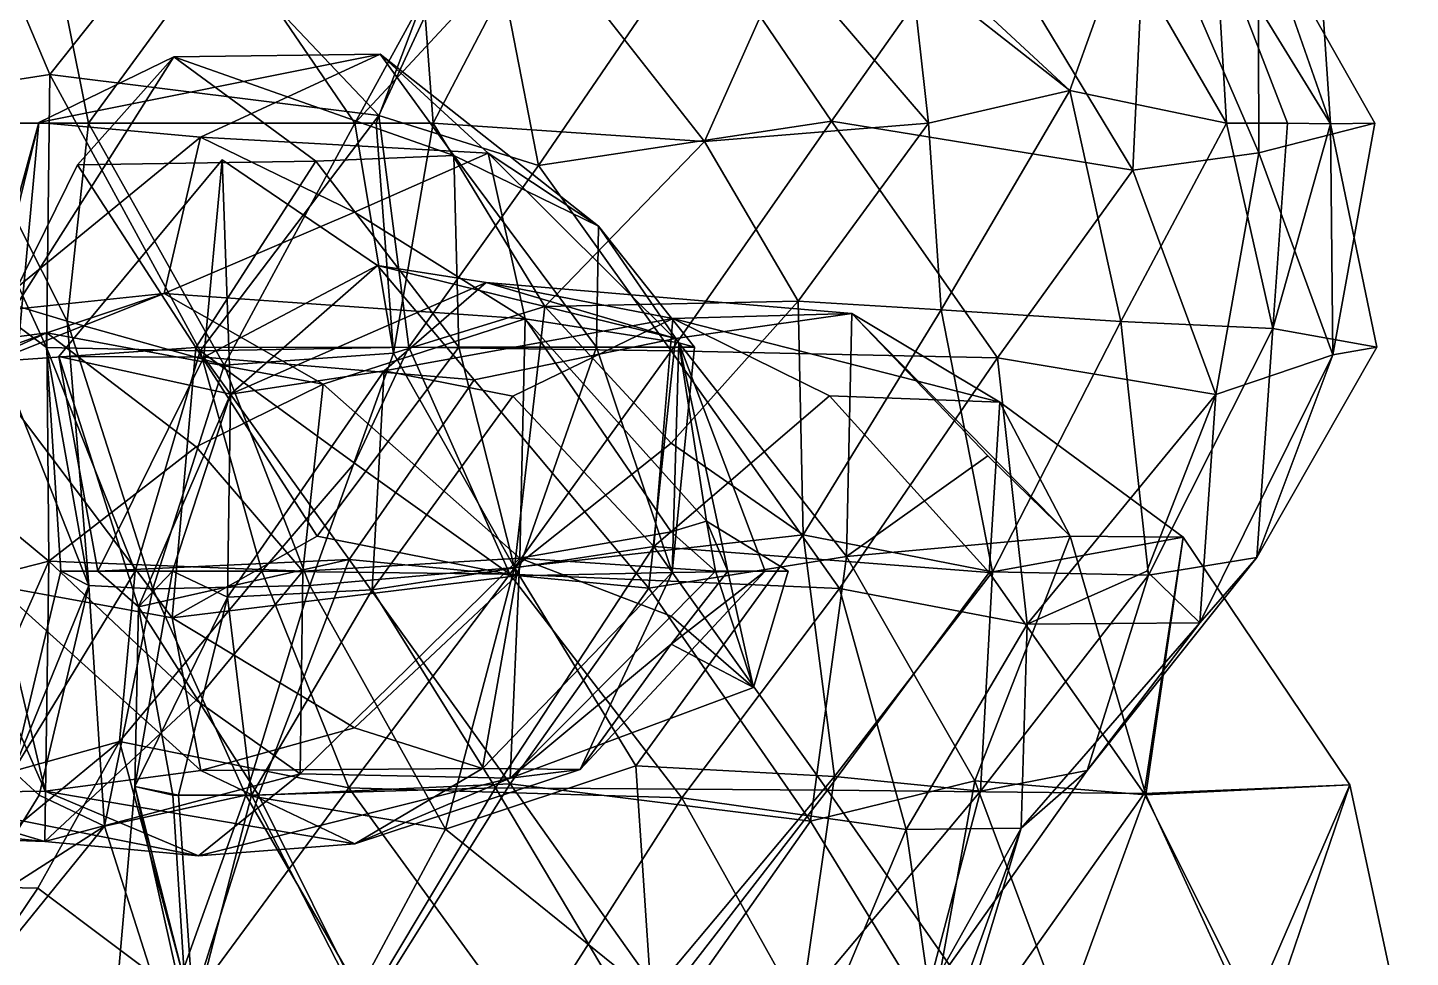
# Model space of a CAD drawing. Extents: x 290095 to 295679, y 4553756 to 4561441.
# Drawn here: x 293875.8 to 293985.8, y 4559036.5 to 4559110.5 of the extents above; entities that cross this region are included whole.
import ezdxf

# ---------------------------------------------------------------- set-up
doc = ezdxf.new("R2010")
doc.units = 0
doc.layers.add('Au_ppm_Pref_-_0_5', color=7, linetype='CONTINUOUS')

msp = doc.modelspace()

# ---------------------------------------------------------------- linework, layer by layer
at = {"layer": 'Au_ppm_Pref_-_0_5'}
for points in [[(293877.54, 4559106.79, 1780.06), (293867.96, 4559105.3, 1775.31), (293870.54, 4559123.31, 1777.65)], [(293877.54, 4559106.79, 1780.06), (293870.54, 4559123.31, 1777.65), (293888.06, 4559120.05, 1780.67)], [(293940.35, 4559122.54, 1757.48), (293958.72, 4559105.53, 1757.2), (293962.89, 4559117.21, 1760.1)], [(293958.72, 4559105.53, 1757.2), (293940.35, 4559122.54, 1757.48), (293946.05, 4559115.47, 1752.94)], [(293903.72, 4559103.53, 1781.53), (293888.06, 4559120.05, 1780.67), (293912.12, 4559121.65, 1783.18)], [(293903.72, 4559103.53, 1781.53), (293912.12, 4559121.65, 1783.18), (293916.41, 4559099.55, 1785.66)], [(293916.41, 4559099.55, 1785.66), (293912.12, 4559121.65, 1783.18), (293929.32, 4559118.45, 1785.87)], [(293963.72, 4559099.19, 1786), (293951.38, 4559119.59, 1786.98), (293964.77, 4559121.36, 1781.92)], [(293963.72, 4559099.19, 1786), (293964.77, 4559121.36, 1781.92), (293973.75, 4559100.56, 1781.49)], [(293973.69, 4559119.35, 1775.18), (293973.75, 4559100.56, 1781.49), (293964.77, 4559121.36, 1781.92)], [(293877.11, 4559120.39, 1764.06), (293865.57, 4559120.12, 1770.25), (293870.94, 4559102.92, 1765.01)], [(293877.11, 4559120.39, 1764.06), (293870.94, 4559102.92, 1765.01), (293880.62, 4559102.92, 1759.94)], [(293877.11, 4559120.39, 1764.06), (293880.62, 4559102.92, 1759.94), (293891.57, 4559117.93, 1760.1)], [(293877.54, 4559106.79, 1780.06), (293888.06, 4559120.05, 1780.67), (293903.72, 4559103.53, 1781.53)], [(293978.25, 4559120.74, 1769.92), (293970.29, 4559117.78, 1764.78), (293979.45, 4559102.88, 1769.62)], [(293978.25, 4559120.74, 1769.92), (293979.45, 4559102.88, 1769.62), (293973.69, 4559119.35, 1775.18)], [(293939.75, 4559103.07, 1787.04), (293929.32, 4559118.45, 1785.87), (293951.38, 4559119.59, 1786.98)], [(293963.72, 4559099.19, 1786), (293939.75, 4559103.07, 1787.04), (293951.38, 4559119.59, 1786.98)], [(293973.69, 4559119.35, 1775.18), (293979.45, 4559102.88, 1769.62), (293982.97, 4559102.92, 1775.86)], [(293982.97, 4559102.92, 1775.86), (293973.75, 4559100.56, 1781.49), (293973.69, 4559119.35, 1775.18)], [(293901.81, 4559102.91, 1758.04), (293891.57, 4559117.93, 1760.1), (293880.62, 4559102.92, 1759.94)], [(293901.81, 4559102.91, 1758.04), (293915.24, 4559117.38, 1758), (293891.57, 4559117.93, 1760.1)], [(293908.05, 4559102.92, 1746.81), (293916.22, 4559118.58, 1746.8), (293907.3, 4559112.94, 1752.1)], [(293908.05, 4559102.92, 1746.81), (293929.62, 4559101.46, 1745.01), (293916.22, 4559118.58, 1746.8)], [(293916.22, 4559118.58, 1746.8), (293929.62, 4559101.46, 1745.01), (293936.16, 4559116.1, 1747.59)], [(293939.75, 4559103.07, 1787.04), (293916.41, 4559099.55, 1785.66), (293929.32, 4559118.45, 1785.87)], [(293970.29, 4559117.78, 1764.78), (293962.89, 4559117.21, 1760.1), (293971.19, 4559102.92, 1760.96)], [(293976.04, 4559102.92, 1763.98), (293979.45, 4559102.88, 1769.62), (293970.29, 4559117.78, 1764.78)], [(293970.29, 4559117.78, 1764.78), (293971.19, 4559102.92, 1760.96), (293976.04, 4559102.92, 1763.98)], [(293901.81, 4559102.91, 1758.04), (293907.3, 4559112.94, 1752.1), (293915.24, 4559117.38, 1758)], [(293971.19, 4559102.92, 1760.96), (293962.89, 4559117.21, 1760.1), (293958.72, 4559105.53, 1757.2)], [(293936.16, 4559116.1, 1747.59), (293929.62, 4559101.46, 1745.01), (293947.47, 4559102.92, 1750.69)], [(293947.47, 4559102.92, 1750.69), (293946.05, 4559115.47, 1752.94), (293936.16, 4559116.1, 1747.59)], [(293946.05, 4559115.47, 1752.94), (293947.47, 4559102.92, 1750.69), (293958.72, 4559105.53, 1757.2)], [(293901.81, 4559102.91, 1758.04), (293903.5, 4559102.92, 1752.1), (293907.3, 4559112.94, 1752.1)], [(293908.05, 4559102.92, 1746.81), (293907.3, 4559112.94, 1752.1), (293903.5, 4559102.92, 1752.1)], [(293871.97, 4559083.89, 1883.34), (293887.41, 4559108.19, 1882.71), (293879.72, 4559099.6, 1886.12)], [(293887.41, 4559108.19, 1882.71), (293871.97, 4559083.89, 1883.34), (293876.66, 4559102.97, 1876.79)], [(293887.41, 4559108.19, 1882.71), (293876.66, 4559102.97, 1876.79), (293903.82, 4559108.41, 1876.94)], [(293903.82, 4559108.41, 1876.94), (293876.66, 4559102.97, 1876.79), (293889.51, 4559101.8, 1870.99)], [(293898.7, 4559099.9, 1886.25), (293879.72, 4559099.6, 1886.12), (293887.41, 4559108.19, 1882.71)], [(293909.69, 4559100.36, 1881.78), (293887.41, 4559108.19, 1882.71), (293903.82, 4559108.41, 1876.94)], [(293887.41, 4559108.19, 1882.71), (293909.69, 4559100.36, 1881.78), (293898.7, 4559099.9, 1886.25)], [(293903.82, 4559108.41, 1876.94), (293889.51, 4559101.8, 1870.99), (293912.41, 4559100.53, 1872.02)], [(293909.69, 4559100.36, 1881.78), (293903.82, 4559108.41, 1876.94), (293921.19, 4559094.73, 1876.83)], [(293921.19, 4559094.73, 1876.83), (293903.82, 4559108.41, 1876.94), (293912.41, 4559100.53, 1872.02)], [(293877.54, 4559106.79, 1780.06), (293877.26, 4559085.06, 1775.71), (293867.96, 4559105.3, 1775.31)], [(293877.54, 4559106.79, 1780.06), (293889.49, 4559084.8, 1781.73), (293877.26, 4559085.06, 1775.71)], [(293877.54, 4559106.79, 1780.06), (293903.72, 4559103.53, 1781.53), (293889.49, 4559084.8, 1781.73)], [(293871.41, 4559089.43, 1769.92), (293867.96, 4559105.3, 1775.31), (293877.26, 4559085.06, 1775.71)], [(293958.72, 4559105.53, 1757.2), (293947.47, 4559102.92, 1750.69), (293948.46, 4559088.06, 1752.81)], [(293948.46, 4559088.06, 1752.81), (293962.76, 4559087.14, 1758.4), (293958.72, 4559105.53, 1757.2)], [(293962.76, 4559087.14, 1758.4), (293971.19, 4559102.92, 1760.96), (293958.72, 4559105.53, 1757.2)], [(293903.72, 4559103.53, 1781.53), (293906.11, 4559085.1, 1785.7), (293889.49, 4559084.8, 1781.73)], [(293903.72, 4559103.53, 1781.53), (293916.41, 4559099.55, 1785.66), (293906.11, 4559085.1, 1785.7)], [(293871.41, 4559089.43, 1769.92), (293878.9, 4559087.17, 1764.51), (293870.94, 4559102.92, 1765.01)], [(293870.94, 4559102.92, 1765.01), (293878.9, 4559087.17, 1764.51), (293880.62, 4559102.92, 1759.94)], [(293876.66, 4559102.97, 1876.79), (293871.97, 4559083.89, 1883.34), (293875.01, 4559085.1, 1876.83)], [(293875.01, 4559085.1, 1876.83), (293872.5, 4559087.89, 1871.04), (293876.66, 4559102.97, 1876.79)], [(293889.51, 4559101.8, 1870.99), (293876.66, 4559102.97, 1876.79), (293872.5, 4559087.89, 1871.04)], [(293878.9, 4559087.17, 1764.51), (293891.41, 4559083.66, 1759.07), (293880.62, 4559102.92, 1759.94)], [(293901.81, 4559102.91, 1758.04), (293880.62, 4559102.92, 1759.94), (293891.41, 4559083.66, 1759.07)], [(293901.81, 4559102.91, 1758.04), (293891.41, 4559083.66, 1759.07), (293904.88, 4559084.61, 1752.82)], [(293901.81, 4559102.91, 1758.04), (293904.88, 4559084.61, 1752.82), (293903.5, 4559102.92, 1752.1)], [(293908.05, 4559102.92, 1746.81), (293903.5, 4559102.92, 1752.1), (293904.88, 4559084.61, 1752.82)], [(293908.05, 4559102.92, 1746.81), (293904.88, 4559084.61, 1752.82), (293916.92, 4559088.33, 1747.05)], [(293908.05, 4559102.92, 1746.81), (293916.92, 4559088.33, 1747.05), (293929.62, 4559101.46, 1745.01)], [(293926.97, 4559084.81, 1786.79), (293916.41, 4559099.55, 1785.66), (293939.75, 4559103.07, 1787.04)], [(293939.75, 4559103.07, 1787.04), (293952.95, 4559084.24, 1786.45), (293926.97, 4559084.81, 1786.79)], [(293947.47, 4559102.92, 1750.69), (293929.62, 4559101.46, 1745.01), (293937.09, 4559088.75, 1748.56)], [(293937.09, 4559088.75, 1748.56), (293948.46, 4559088.06, 1752.81), (293947.47, 4559102.92, 1750.69)], [(293963.72, 4559099.19, 1786), (293952.95, 4559084.24, 1786.45), (293939.75, 4559103.07, 1787.04)], [(293974.86, 4559086.59, 1764.23), (293971.19, 4559102.92, 1760.96), (293962.76, 4559087.14, 1758.4)], [(293976.04, 4559102.92, 1763.98), (293971.19, 4559102.92, 1760.96), (293974.86, 4559086.59, 1764.23)], [(293982.97, 4559102.92, 1775.86), (293979.64, 4559084.49, 1776.09), (293973.75, 4559100.56, 1781.49)], [(293974.86, 4559086.59, 1764.23), (293979.45, 4559102.88, 1769.62), (293976.04, 4559102.92, 1763.98)], [(293983.15, 4559085.1, 1769.92), (293979.45, 4559102.88, 1769.62), (293974.86, 4559086.59, 1764.23)], [(293979.45, 4559102.88, 1769.62), (293979.64, 4559084.49, 1776.09), (293982.97, 4559102.92, 1775.86)], [(293979.45, 4559102.88, 1769.62), (293983.15, 4559085.1, 1769.92), (293979.64, 4559084.49, 1776.09)], [(293889.51, 4559101.8, 1870.99), (293872.5, 4559087.89, 1871.04), (293886.64, 4559089.38, 1864.56)], [(293889.51, 4559101.8, 1870.99), (293886.64, 4559089.38, 1864.56), (293901.78, 4559095.84, 1867.31)], [(293889.51, 4559101.8, 1870.99), (293901.78, 4559095.84, 1867.31), (293912.41, 4559100.53, 1872.02)], [(293916.92, 4559088.33, 1747.05), (293937.09, 4559088.75, 1748.56), (293929.62, 4559101.46, 1745.01)], [(293909.69, 4559100.36, 1881.78), (293910.09, 4559085.1, 1886.68), (293898.7, 4559099.9, 1886.25)], [(293912.41, 4559100.53, 1872.02), (293901.78, 4559095.84, 1867.31), (293915.36, 4559087.34, 1864.72)], [(293909.69, 4559100.36, 1881.78), (293921.05, 4559085.1, 1881.8), (293910.09, 4559085.1, 1886.68)], [(293909.69, 4559100.36, 1881.78), (293921.19, 4559094.73, 1876.83), (293921.05, 4559085.1, 1881.8)], [(293921.19, 4559094.73, 1876.83), (293912.41, 4559100.53, 1872.02), (293927.59, 4559085.44, 1870.88)], [(293912.41, 4559100.53, 1872.02), (293915.36, 4559087.34, 1864.72), (293927.59, 4559085.44, 1870.88)], [(293963.72, 4559099.19, 1786), (293973.75, 4559100.56, 1781.49), (293970.33, 4559081.34, 1782.92)], [(293973.75, 4559100.56, 1781.49), (293979.64, 4559084.49, 1776.09), (293970.33, 4559081.34, 1782.92)], [(293889.16, 4559085.08, 1888.22), (293871.97, 4559083.89, 1883.34), (293879.72, 4559099.6, 1886.12)], [(293878.26, 4559084.36, 1823.37), (293891.25, 4559100, 1823.37), (293889.8, 4559084.3, 1828.75)], [(293878.26, 4559084.36, 1823.37), (293891.91, 4559081.37, 1819.08), (293891.25, 4559100, 1823.37)], [(293889.16, 4559085.08, 1888.22), (293879.72, 4559099.6, 1886.12), (293898.7, 4559099.9, 1886.25)], [(293889.16, 4559085.08, 1888.22), (293898.7, 4559099.9, 1886.25), (293910.09, 4559085.1, 1886.68)], [(293891.25, 4559100, 1823.37), (293903.62, 4559091.59, 1823.26), (293889.8, 4559084.3, 1828.75)], [(293891.91, 4559081.37, 1819.08), (293903.62, 4559091.59, 1823.26), (293891.25, 4559100, 1823.37)], [(293916.41, 4559099.55, 1785.66), (293926.97, 4559084.81, 1786.79), (293906.11, 4559085.1, 1785.7)], [(293963.72, 4559099.19, 1786), (293970.33, 4559081.34, 1782.92), (293952.95, 4559084.24, 1786.45)], [(293886.64, 4559089.38, 1864.56), (293915.36, 4559087.34, 1864.72), (293901.78, 4559095.84, 1867.31)], [(293921.19, 4559094.73, 1876.83), (293928.85, 4559085.1, 1876.83), (293921.05, 4559085.1, 1881.8)], [(293928.85, 4559085.1, 1876.83), (293921.19, 4559094.73, 1876.83), (293927.59, 4559085.44, 1870.88)], [(293911.29, 4559082.5, 1826.99), (293889.8, 4559084.3, 1828.75), (293903.62, 4559091.59, 1823.26)], [(293891.91, 4559081.37, 1819.08), (293912.27, 4559090.24, 1817.45), (293903.62, 4559091.59, 1823.26)], [(293911.29, 4559082.5, 1826.99), (293903.62, 4559091.59, 1823.26), (293927.32, 4559085.78, 1823.55)], [(293903.62, 4559091.59, 1823.26), (293912.27, 4559090.24, 1817.45), (293927.32, 4559085.78, 1823.55)], [(293912.27, 4559090.24, 1817.45), (293891.91, 4559081.37, 1819.08), (293904.14, 4559083.21, 1812.61)], [(293904.14, 4559083.21, 1812.61), (293927.11, 4559087.38, 1811.04), (293912.27, 4559090.24, 1817.45)], [(293927.32, 4559085.78, 1823.55), (293912.27, 4559090.24, 1817.45), (293941.35, 4559087.78, 1817.37)], [(293912.27, 4559090.24, 1817.45), (293927.11, 4559087.38, 1811.04), (293941.35, 4559087.78, 1817.37)], [(293872.5, 4559087.89, 1871.04), (293866.99, 4559081.54, 1865.18), (293886.64, 4559089.38, 1864.56)], [(293866.99, 4559081.54, 1865.18), (293877.29, 4559086.24, 1858.71), (293886.64, 4559089.38, 1864.56)], [(293871.41, 4559089.43, 1769.92), (293877.26, 4559085.06, 1775.71), (293880.63, 4559066.13, 1770.45)], [(293871.41, 4559089.43, 1769.92), (293880.63, 4559066.13, 1770.45), (293878.9, 4559087.17, 1764.51)], [(293899.29, 4559082.16, 1860.14), (293886.64, 4559089.38, 1864.56), (293877.29, 4559086.24, 1858.71)], [(293886.64, 4559089.38, 1864.56), (293899.29, 4559082.16, 1860.14), (293915.36, 4559087.34, 1864.72)], [(293904.88, 4559084.61, 1752.82), (293914.51, 4559067.56, 1752.7), (293916.92, 4559088.33, 1747.05)], [(293916.92, 4559088.33, 1747.05), (293914.51, 4559067.56, 1752.7), (293926.98, 4559077.47, 1749.56)], [(293916.92, 4559088.33, 1747.05), (293926.98, 4559077.47, 1749.56), (293937.09, 4559088.75, 1748.56)], [(293937.49, 4559070.17, 1752.74), (293937.09, 4559088.75, 1748.56), (293926.98, 4559077.47, 1749.56)], [(293937.49, 4559070.17, 1752.74), (293948.46, 4559088.06, 1752.81), (293937.09, 4559088.75, 1748.56)], [(293937.49, 4559070.17, 1752.74), (293952.55, 4559067.21, 1757.91), (293948.46, 4559088.06, 1752.81)], [(293948.46, 4559088.06, 1752.81), (293952.55, 4559067.21, 1757.91), (293962.76, 4559087.14, 1758.4)], [(293891.41, 4559083.66, 1759.07), (293878.9, 4559087.17, 1764.51), (293885.74, 4559065.87, 1763.55)], [(293878.9, 4559087.17, 1764.51), (293880.63, 4559066.13, 1770.45), (293885.74, 4559065.87, 1763.55)], [(293915.36, 4559087.34, 1864.72), (293899.29, 4559082.16, 1860.14), (293914.93, 4559068.31, 1859.87)], [(293904.14, 4559083.21, 1812.61), (293914.38, 4559081.19, 1806.86), (293927.11, 4559087.38, 1811.04)], [(293914.38, 4559081.19, 1806.86), (293925.6, 4559069.23, 1804.86), (293927.11, 4559087.38, 1811.04)], [(293914.93, 4559068.31, 1859.87), (293926.98, 4559070.41, 1863.9), (293915.36, 4559087.34, 1864.72)], [(293915.36, 4559087.34, 1864.72), (293929.78, 4559071.24, 1864.95), (293927.59, 4559085.44, 1870.88)], [(293929.78, 4559071.24, 1864.95), (293915.36, 4559087.34, 1864.72), (293926.98, 4559070.41, 1863.9)], [(293925.6, 4559069.23, 1804.86), (293939.58, 4559081.22, 1806.85), (293927.11, 4559087.38, 1811.04)], [(293941.35, 4559087.78, 1817.37), (293927.11, 4559087.38, 1811.04), (293953.14, 4559080.73, 1812)], [(293939.58, 4559081.22, 1806.85), (293953.14, 4559080.73, 1812), (293927.11, 4559087.38, 1811.04)], [(293940.93, 4559068.44, 1824.68), (293927.32, 4559085.78, 1823.55), (293941.35, 4559087.78, 1817.37)], [(293952.18, 4559076.45, 1820.49), (293940.93, 4559068.44, 1824.68), (293941.35, 4559087.78, 1817.37)], [(293958.74, 4559070.06, 1818.11), (293952.18, 4559076.45, 1820.49), (293941.35, 4559087.78, 1817.37)], [(293953.14, 4559080.73, 1812), (293958.74, 4559070.06, 1818.11), (293941.35, 4559087.78, 1817.37)], [(293952.55, 4559067.21, 1757.91), (293964.96, 4559066.96, 1763.86), (293962.76, 4559087.14, 1758.4)], [(293974.86, 4559086.59, 1764.23), (293962.76, 4559087.14, 1758.4), (293964.96, 4559066.96, 1763.86)], [(293877.29, 4559086.24, 1858.71), (293866.99, 4559081.54, 1865.18), (293855.41, 4559083.36, 1858.66)], [(293862.16, 4559080.71, 1853.67), (293877.29, 4559086.24, 1858.71), (293855.41, 4559083.36, 1858.66)], [(293877.46, 4559068.08, 1852.37), (293877.29, 4559086.24, 1858.71), (293862.16, 4559080.71, 1853.67)], [(293877.46, 4559068.08, 1852.37), (293889.18, 4559077.18, 1855.71), (293877.29, 4559086.24, 1858.71)], [(293889.18, 4559077.18, 1855.71), (293899.29, 4559082.16, 1860.14), (293877.29, 4559086.24, 1858.71)], [(293925.2, 4559065.92, 1828.02), (293911.29, 4559082.5, 1826.99), (293927.32, 4559085.78, 1823.55)], [(293925.2, 4559065.92, 1828.02), (293927.32, 4559085.78, 1823.55), (293940.93, 4559068.44, 1824.68)], [(293974.86, 4559086.59, 1764.23), (293964.96, 4559066.96, 1763.86), (293973.59, 4559068.37, 1770.74)], [(293974.86, 4559086.59, 1764.23), (293973.59, 4559068.37, 1770.74), (293983.15, 4559085.1, 1769.92)], [(293889.16, 4559085.08, 1888.22), (293887.27, 4559063.56, 1883.53), (293871.97, 4559083.89, 1883.34)], [(293880.63, 4559066.13, 1770.45), (293877.26, 4559085.06, 1775.71), (293878.42, 4559067.28, 1775.86)], [(293877.26, 4559085.06, 1775.71), (293884.32, 4559067.28, 1780.76), (293878.42, 4559067.28, 1775.86)], [(293877.26, 4559085.06, 1775.71), (293889.49, 4559084.8, 1781.73), (293884.32, 4559067.28, 1780.76)], [(293884.32, 4559067.28, 1780.76), (293889.49, 4559084.8, 1781.73), (293894.4, 4559067.28, 1785.28)], [(293889.16, 4559085.08, 1888.22), (293898.82, 4559070.07, 1886.38), (293887.27, 4559063.56, 1883.53)], [(293889.16, 4559085.08, 1888.22), (293910.09, 4559085.1, 1886.68), (293898.82, 4559070.07, 1886.38)], [(293889.49, 4559084.8, 1781.73), (293906.11, 4559085.1, 1785.7), (293901.78, 4559075.88, 1784.66)], [(293889.49, 4559084.8, 1781.73), (293901.78, 4559075.88, 1784.66), (293894.4, 4559067.28, 1785.28)], [(293898.82, 4559070.07, 1886.38), (293910.09, 4559085.1, 1886.68), (293914.66, 4559066.91, 1882.89)], [(293914.13, 4559067.03, 1786.58), (293901.78, 4559075.88, 1784.66), (293906.11, 4559085.1, 1785.7)], [(293926.97, 4559084.81, 1786.79), (293914.13, 4559067.03, 1786.58), (293906.11, 4559085.1, 1785.7)], [(293910.09, 4559085.1, 1886.68), (293921.05, 4559085.1, 1881.8), (293914.66, 4559066.91, 1882.89)], [(293926.97, 4559084.81, 1786.79), (293940.37, 4559065.89, 1786), (293914.13, 4559067.03, 1786.58)], [(293914.66, 4559066.91, 1882.89), (293921.05, 4559085.1, 1881.8), (293927.07, 4559067.17, 1876.81)], [(293921.05, 4559085.1, 1881.8), (293928.85, 4559085.1, 1876.83), (293927.07, 4559067.17, 1876.81)], [(293926.97, 4559084.81, 1786.79), (293952.95, 4559084.24, 1786.45), (293940.37, 4559065.89, 1786)], [(293928.85, 4559085.1, 1876.83), (293927.59, 4559085.44, 1870.88), (293927.07, 4559067.17, 1876.81)], [(293927.59, 4559085.44, 1870.88), (293934.46, 4559067.28, 1870.89), (293927.07, 4559067.17, 1876.81)], [(293927.59, 4559085.44, 1870.88), (293931.48, 4559067.28, 1867.07), (293934.46, 4559067.28, 1870.89)], [(293931.48, 4559067.28, 1867.07), (293927.59, 4559085.44, 1870.88), (293929.78, 4559071.24, 1864.95)], [(293983.15, 4559085.1, 1769.92), (293973.59, 4559068.37, 1770.74), (293979.64, 4559084.49, 1776.09)], [(293871.97, 4559083.89, 1883.34), (293887.27, 4559063.56, 1883.53), (293873.3, 4559066.12, 1876.99)], [(293878.26, 4559084.36, 1823.37), (293889.8, 4559084.3, 1828.75), (293881.34, 4559067.28, 1827.07)], [(293884.58, 4559064.44, 1823.33), (293878.26, 4559084.36, 1823.37), (293881.34, 4559067.28, 1827.07)], [(293878.26, 4559084.36, 1823.37), (293884.58, 4559064.44, 1823.33), (293891.91, 4559081.37, 1819.08)], [(293901.35, 4559068.19, 1827.9), (293881.34, 4559067.28, 1827.07), (293889.8, 4559084.3, 1828.75)], [(293891.41, 4559083.66, 1759.07), (293885.74, 4559065.87, 1763.55), (293898.22, 4559066.14, 1757.27)], [(293901.35, 4559068.19, 1827.9), (293889.8, 4559084.3, 1828.75), (293911.29, 4559082.5, 1826.99)], [(293904.88, 4559084.61, 1752.82), (293891.41, 4559083.66, 1759.07), (293898.22, 4559066.14, 1757.27)], [(293904.88, 4559084.61, 1752.82), (293898.22, 4559066.14, 1757.27), (293914.51, 4559067.56, 1752.7)], [(293952.95, 4559084.24, 1786.45), (293955.31, 4559063.06, 1783.24), (293940.37, 4559065.89, 1786)], [(293952.95, 4559084.24, 1786.45), (293970.33, 4559081.34, 1782.92), (293955.31, 4559063.06, 1783.24)], [(293979.64, 4559084.49, 1776.09), (293969.05, 4559063.16, 1776.3), (293970.33, 4559081.34, 1782.92)], [(293969.05, 4559063.16, 1776.3), (293979.64, 4559084.49, 1776.09), (293973.59, 4559068.37, 1770.74)], [(293891.91, 4559081.37, 1819.08), (293891.68, 4559065.21, 1812.27), (293904.14, 4559083.21, 1812.61)], [(293891.68, 4559065.21, 1812.27), (293903.18, 4559065.78, 1806.72), (293904.14, 4559083.21, 1812.61)], [(293925.2, 4559065.92, 1828.02), (293901.35, 4559068.19, 1827.9), (293911.29, 4559082.5, 1826.99)], [(293903.18, 4559065.78, 1806.72), (293914.38, 4559081.19, 1806.86), (293904.14, 4559083.21, 1812.61)], [(293891.91, 4559081.37, 1819.08), (293884.58, 4559064.44, 1823.33), (293887.29, 4559067.28, 1817.43)], [(293891.91, 4559081.37, 1819.08), (293887.29, 4559067.28, 1817.43), (293891.68, 4559065.21, 1812.27)], [(293889.18, 4559077.18, 1855.71), (293897.67, 4559067.28, 1855.01), (293899.29, 4559082.16, 1860.14)], [(293897.67, 4559067.28, 1855.01), (293914.93, 4559068.31, 1859.87), (293899.29, 4559082.16, 1860.14)], [(293860.21, 4559063.67, 1848.28), (293877.46, 4559068.08, 1852.37), (293862.16, 4559080.71, 1853.67)], [(293903.18, 4559065.78, 1806.72), (293925.6, 4559069.23, 1804.86), (293914.38, 4559081.19, 1806.86)], [(293952.29, 4559067.17, 1805.56), (293939.58, 4559081.22, 1806.85), (293925.6, 4559069.23, 1804.86)], [(293939.58, 4559081.22, 1806.85), (293952.29, 4559067.17, 1805.56), (293953.14, 4559080.73, 1812)], [(293953.14, 4559080.73, 1812), (293952.29, 4559067.17, 1805.56), (293967.72, 4559069.97, 1811.53)], [(293953.14, 4559080.73, 1812), (293967.72, 4559069.97, 1811.53), (293958.74, 4559070.06, 1818.11)], [(293955.31, 4559063.06, 1783.24), (293970.33, 4559081.34, 1782.92), (293964.84, 4559067.28, 1781.8)], [(293970.33, 4559081.34, 1782.92), (293969.05, 4559063.16, 1776.3), (293964.84, 4559067.28, 1781.8)], [(293889.18, 4559077.18, 1855.71), (293877.46, 4559068.08, 1852.37), (293897.67, 4559067.28, 1855.01)], [(293914.51, 4559067.56, 1752.7), (293937.49, 4559070.17, 1752.74), (293926.98, 4559077.47, 1749.56)], [(293914.13, 4559067.03, 1786.58), (293894.4, 4559067.28, 1785.28), (293901.78, 4559075.88, 1784.66)], [(293952.18, 4559076.45, 1820.49), (293958.74, 4559070.06, 1818.11), (293940.93, 4559068.44, 1824.68)], [(293914.93, 4559068.31, 1859.87), (293930.5, 4559067.28, 1863.29), (293926.98, 4559070.41, 1863.9)], [(293926.98, 4559070.41, 1863.9), (293930.5, 4559067.28, 1863.29), (293929.78, 4559071.24, 1864.95)], [(293929.78, 4559071.24, 1864.95), (293936.3, 4559067.28, 1864.95), (293931.48, 4559067.28, 1867.07)], [(293936.3, 4559067.28, 1864.95), (293929.78, 4559071.24, 1864.95), (293930.5, 4559067.28, 1863.29)], [(293868.5, 4559069.41, 1870.43), (293877.16, 4559049.77, 1870.88), (293864.33, 4559049.58, 1864.76)], [(293868.5, 4559069.41, 1870.43), (293873.3, 4559066.12, 1876.99), (293877.16, 4559049.77, 1870.88)], [(293887.27, 4559063.56, 1883.53), (293898.82, 4559070.07, 1886.38), (293914.66, 4559066.91, 1882.89)], [(293914.51, 4559067.56, 1752.7), (293924.17, 4559051.79, 1754.2), (293937.49, 4559070.17, 1752.74)], [(293939.99, 4559050.93, 1758.08), (293937.49, 4559070.17, 1752.74), (293924.17, 4559051.79, 1754.2)], [(293952.55, 4559067.21, 1757.91), (293937.49, 4559070.17, 1752.74), (293939.99, 4559050.93, 1758.08)], [(293940.93, 4559068.44, 1824.68), (293958.74, 4559070.06, 1818.11), (293951.15, 4559050.59, 1823.1)], [(293958.74, 4559070.06, 1818.11), (293964.75, 4559049.47, 1817.48), (293951.15, 4559050.59, 1823.1)], [(293964.62, 4559049.58, 1805.7), (293967.72, 4559069.97, 1811.53), (293952.29, 4559067.17, 1805.56)], [(293967.72, 4559069.97, 1811.53), (293964.75, 4559049.47, 1817.48), (293958.74, 4559070.06, 1818.11)], [(293964.62, 4559049.58, 1805.7), (293981, 4559050.26, 1811.69), (293967.72, 4559069.97, 1811.53)], [(293981, 4559050.26, 1811.69), (293964.75, 4559049.47, 1817.48), (293967.72, 4559069.97, 1811.53)], [(293901.35, 4559068.19, 1827.9), (293884.58, 4559064.44, 1823.33), (293881.34, 4559067.28, 1827.07)], [(293901.35, 4559068.19, 1827.9), (293894.13, 4559049.46, 1826.98), (293884.58, 4559064.44, 1823.33)], [(293914.16, 4559050.36, 1827.98), (293894.13, 4559049.46, 1826.98), (293901.35, 4559068.19, 1827.9)], [(293897.67, 4559067.28, 1855.01), (293897.45, 4559051.16, 1859.84), (293914.93, 4559068.31, 1859.87)], [(293897.45, 4559051.16, 1859.84), (293914.17, 4559050.8, 1865.18), (293914.93, 4559068.31, 1859.87)], [(293914.16, 4559050.36, 1827.98), (293901.35, 4559068.19, 1827.9), (293925.2, 4559065.92, 1828.02)], [(293913.01, 4559050.03, 1805.07), (293925.6, 4559069.23, 1804.86), (293903.18, 4559065.78, 1806.72)], [(293913.01, 4559050.03, 1805.07), (293939.41, 4559049.84, 1802.9), (293925.6, 4559069.23, 1804.86)], [(293914.93, 4559068.31, 1859.87), (293914.17, 4559050.8, 1865.18), (293926.98, 4559063.7, 1863.75)], [(293914.93, 4559068.31, 1859.87), (293926.98, 4559063.7, 1863.75), (293930.5, 4559067.28, 1863.29)], [(293938.08, 4559047.37, 1827.9), (293925.2, 4559065.92, 1828.02), (293940.93, 4559068.44, 1824.68)], [(293952.29, 4559067.17, 1805.56), (293925.6, 4559069.23, 1804.86), (293939.41, 4559049.84, 1802.9)], [(293951.15, 4559050.59, 1823.1), (293938.08, 4559047.37, 1827.9), (293940.93, 4559068.44, 1824.68)], [(293960.1, 4559051.42, 1769.92), (293969.05, 4559063.16, 1776.3), (293973.59, 4559068.37, 1770.74)], [(293960.1, 4559051.42, 1769.92), (293973.59, 4559068.37, 1770.74), (293964.96, 4559066.96, 1763.86)], [(293867.97, 4559046.69, 1853.19), (293877.46, 4559068.08, 1852.37), (293860.21, 4559063.67, 1848.28)], [(293877.14, 4559045.76, 1858.6), (293877.46, 4559068.08, 1852.37), (293867.97, 4559046.69, 1853.19)], [(293883.08, 4559053.71, 1783.25), (293874.61, 4559051.36, 1775.95), (293884.32, 4559067.28, 1780.76)], [(293880.63, 4559066.13, 1770.45), (293878.42, 4559067.28, 1775.86), (293874.61, 4559051.36, 1775.95)], [(293884.32, 4559067.28, 1780.76), (293874.61, 4559051.36, 1775.95), (293878.42, 4559067.28, 1775.86)], [(293877.14, 4559045.76, 1858.6), (293889.18, 4559057.02, 1855.59), (293877.46, 4559068.08, 1852.37)], [(293897.67, 4559067.28, 1855.01), (293877.46, 4559068.08, 1852.37), (293889.18, 4559057.02, 1855.59)], [(293901.33, 4559050.03, 1786.19), (293883.08, 4559053.71, 1783.25), (293894.4, 4559067.28, 1785.28)], [(293894.4, 4559067.28, 1785.28), (293883.08, 4559053.71, 1783.25), (293884.32, 4559067.28, 1780.76)], [(293884.3, 4559050.14, 1817.48), (293887.29, 4559067.28, 1817.43), (293884.58, 4559064.44, 1823.33)], [(293887.29, 4559067.28, 1817.43), (293884.3, 4559050.14, 1817.48), (293891.68, 4559065.21, 1812.27)], [(293889.18, 4559057.02, 1855.59), (293897.45, 4559051.16, 1859.84), (293897.67, 4559067.28, 1855.01)], [(293901.33, 4559050.03, 1786.19), (293894.4, 4559067.28, 1785.28), (293914.13, 4559067.03, 1786.58)], [(293914.51, 4559067.56, 1752.7), (293898.22, 4559066.14, 1757.27), (293909.03, 4559046.75, 1756.28)], [(293914.51, 4559067.56, 1752.7), (293909.03, 4559046.75, 1756.28), (293924.17, 4559051.79, 1754.2)], [(293911.96, 4559051.57, 1875.59), (293914.66, 4559066.91, 1882.89), (293927.07, 4559067.17, 1876.81)], [(293911.96, 4559051.57, 1875.59), (293927.07, 4559067.17, 1876.81), (293919.74, 4559051.48, 1870.89)], [(293934.46, 4559067.28, 1870.89), (293919.74, 4559051.48, 1870.89), (293927.07, 4559067.17, 1876.81)], [(293934.46, 4559067.28, 1870.89), (293926.98, 4559061.47, 1866.88), (293919.74, 4559051.48, 1870.89)], [(293934.46, 4559067.28, 1870.89), (293931.48, 4559067.28, 1867.07), (293926.98, 4559061.47, 1866.88)], [(293926.98, 4559061.47, 1866.88), (293931.48, 4559067.28, 1867.07), (293933.53, 4559058.02, 1864.95)], [(293933.53, 4559058.02, 1864.95), (293930.5, 4559067.28, 1863.29), (293926.98, 4559063.7, 1863.75)], [(293933.53, 4559058.02, 1864.95), (293936.3, 4559067.28, 1864.95), (293930.5, 4559067.28, 1863.29)], [(293936.3, 4559067.28, 1864.95), (293933.53, 4559058.02, 1864.95), (293931.48, 4559067.28, 1867.07)], [(293964.62, 4559049.58, 1805.7), (293952.29, 4559067.17, 1805.56), (293939.41, 4559049.84, 1802.9)], [(293939.99, 4559050.93, 1758.08), (293951.61, 4559049.77, 1764.1), (293952.55, 4559067.21, 1757.91)], [(293964.96, 4559066.96, 1763.86), (293952.55, 4559067.21, 1757.91), (293951.61, 4559049.77, 1764.1)], [(293955.31, 4559063.06, 1783.24), (293964.84, 4559067.28, 1781.8), (293969.05, 4559063.16, 1776.3)], [(293873.3, 4559066.12, 1876.99), (293887.27, 4559063.56, 1883.53), (293889.54, 4559051.42, 1876.69)], [(293873.3, 4559066.12, 1876.99), (293889.54, 4559051.42, 1876.69), (293877.16, 4559049.77, 1870.88)], [(293880.63, 4559066.13, 1770.45), (293874.61, 4559051.36, 1775.95), (293876.68, 4559049.46, 1769.92)], [(293880.63, 4559066.13, 1770.45), (293876.68, 4559049.46, 1769.92), (293881.89, 4559046.98, 1765.57)], [(293881.89, 4559046.98, 1765.57), (293885.74, 4559065.87, 1763.55), (293880.63, 4559066.13, 1770.45)], [(293898.22, 4559066.14, 1757.27), (293885.74, 4559065.87, 1763.55), (293893.14, 4559049.46, 1759.91)], [(293887.27, 4559063.56, 1883.53), (293914.66, 4559066.91, 1882.89), (293901.78, 4559054.81, 1880.98)], [(293898.22, 4559066.14, 1757.27), (293893.14, 4559049.46, 1759.91), (293909.03, 4559046.75, 1756.28)], [(293927.83, 4559049.25, 1786.03), (293901.33, 4559050.03, 1786.19), (293914.13, 4559067.03, 1786.58)], [(293911.96, 4559051.57, 1875.59), (293901.78, 4559054.81, 1880.98), (293914.66, 4559066.91, 1882.89)], [(293927.83, 4559049.25, 1786.03), (293914.13, 4559067.03, 1786.58), (293940.37, 4559065.89, 1786)], [(293951.61, 4559049.77, 1764.1), (293960.1, 4559051.42, 1769.92), (293964.96, 4559066.96, 1763.86)], [(293893.14, 4559049.46, 1759.91), (293885.74, 4559065.87, 1763.55), (293881.89, 4559046.98, 1765.57)], [(293891.68, 4559065.21, 1812.27), (293884.3, 4559050.14, 1817.48), (293887.78, 4559049.46, 1811.49)], [(293893.59, 4559049.46, 1807.63), (293891.68, 4559065.21, 1812.27), (293887.78, 4559049.46, 1811.49)], [(293893.59, 4559049.46, 1807.63), (293903.18, 4559065.78, 1806.72), (293891.68, 4559065.21, 1812.27)], [(293893.59, 4559049.46, 1807.63), (293913.01, 4559050.03, 1805.07), (293903.18, 4559065.78, 1806.72)], [(293914.16, 4559050.36, 1827.98), (293925.2, 4559065.92, 1828.02), (293938.08, 4559047.37, 1827.9)], [(293945.68, 4559046.72, 1782.43), (293927.83, 4559049.25, 1786.03), (293940.37, 4559065.89, 1786)], [(293955.31, 4559063.06, 1783.24), (293945.68, 4559046.72, 1782.43), (293940.37, 4559065.89, 1786)], [(293887.32, 4559049.46, 1823.37), (293884.3, 4559050.14, 1817.48), (293884.58, 4559064.44, 1823.33)], [(293894.13, 4559049.46, 1826.98), (293887.32, 4559049.46, 1823.37), (293884.58, 4559064.44, 1823.33)], [(293889.54, 4559051.42, 1876.69), (293887.27, 4559063.56, 1883.53), (293901.78, 4559054.81, 1880.98)], [(293914.17, 4559050.8, 1865.18), (293933.53, 4559058.02, 1864.95), (293926.98, 4559063.7, 1863.75)], [(293945.68, 4559046.72, 1782.43), (293955.31, 4559063.06, 1783.24), (293954.83, 4559046.83, 1775.78)], [(293960.1, 4559051.42, 1769.92), (293954.83, 4559046.83, 1775.78), (293969.05, 4559063.16, 1776.3)], [(293954.83, 4559046.83, 1775.78), (293955.31, 4559063.06, 1783.24), (293969.05, 4559063.16, 1776.3)], [(293914.17, 4559050.8, 1865.18), (293926.98, 4559061.47, 1866.88), (293933.53, 4559058.02, 1864.95)], [(293914.17, 4559050.8, 1865.18), (293919.74, 4559051.48, 1870.89), (293926.98, 4559061.47, 1866.88)], [(293889.18, 4559057.02, 1855.59), (293877.14, 4559045.76, 1858.6), (293897.45, 4559051.16, 1859.84)], [(293889.54, 4559051.42, 1876.69), (293901.78, 4559054.81, 1880.98), (293911.96, 4559051.57, 1875.59)], [(293876.58, 4559042.06, 1785.27), (293869.12, 4559042.2, 1781.8), (293883.08, 4559053.71, 1783.25)], [(293869.12, 4559042.2, 1781.8), (293874.61, 4559051.36, 1775.95), (293883.08, 4559053.71, 1783.25)], [(293888.72, 4559032.92, 1785.98), (293876.58, 4559042.06, 1785.27), (293883.08, 4559053.71, 1783.25)], [(293901.33, 4559050.03, 1786.19), (293888.72, 4559032.92, 1785.98), (293883.08, 4559053.71, 1783.25)], [(293925.4, 4559033.54, 1758.46), (293924.17, 4559051.79, 1754.2), (293909.03, 4559046.75, 1756.28)], [(293939.99, 4559050.93, 1758.08), (293924.17, 4559051.79, 1754.2), (293925.4, 4559033.54, 1758.46)], [(293870.77, 4559039.87, 1769.92), (293876.68, 4559049.46, 1769.92), (293874.61, 4559051.36, 1775.95)], [(293897.45, 4559051.16, 1859.84), (293877.14, 4559045.76, 1858.6), (293889.37, 4559044.61, 1865.03)], [(293889.54, 4559051.42, 1876.69), (293901.81, 4559045.57, 1870.89), (293877.16, 4559049.77, 1870.88)], [(293897.45, 4559051.16, 1859.84), (293889.37, 4559044.61, 1865.03), (293914.17, 4559050.8, 1865.18)], [(293914.17, 4559050.8, 1865.18), (293889.37, 4559044.61, 1865.03), (293901.81, 4559045.57, 1870.89)], [(293889.54, 4559051.42, 1876.69), (293911.96, 4559051.57, 1875.59), (293901.81, 4559045.57, 1870.89)], [(293919.74, 4559051.48, 1870.89), (293901.81, 4559045.57, 1870.89), (293911.96, 4559051.57, 1875.59)], [(293914.17, 4559050.8, 1865.18), (293901.81, 4559045.57, 1870.89), (293919.74, 4559051.48, 1870.89)], [(293937.36, 4559032.78, 1764.31), (293939.99, 4559050.93, 1758.08), (293925.4, 4559033.54, 1758.46)], [(293937.36, 4559032.78, 1764.31), (293951.61, 4559049.77, 1764.1), (293939.99, 4559050.93, 1758.08)], [(293951.15, 4559050.59, 1823.1), (293947.73, 4559031.65, 1827.21), (293938.08, 4559047.37, 1827.9)], [(293947.24, 4559033.3, 1770.65), (293954.83, 4559046.83, 1775.78), (293960.1, 4559051.42, 1769.92)], [(293947.24, 4559033.3, 1770.65), (293960.1, 4559051.42, 1769.92), (293951.61, 4559049.77, 1764.1)], [(293951.15, 4559050.59, 1823.1), (293958.22, 4559031.65, 1822.42), (293947.73, 4559031.65, 1827.21)], [(293951.15, 4559050.59, 1823.1), (293964.75, 4559049.47, 1817.48), (293958.22, 4559031.65, 1822.42)], [(293864.33, 4559049.58, 1864.76), (293877.14, 4559045.76, 1858.6), (293848.54, 4559046.81, 1859.9)], [(293877.16, 4559049.77, 1870.88), (293889.37, 4559044.61, 1865.03), (293864.33, 4559049.58, 1864.76)], [(293889.37, 4559044.61, 1865.03), (293877.14, 4559045.76, 1858.6), (293864.33, 4559049.58, 1864.76)], [(293876.68, 4559049.46, 1769.92), (293870.77, 4559039.87, 1769.92), (293881.89, 4559046.98, 1765.57)], [(293877.16, 4559049.77, 1870.88), (293901.81, 4559045.57, 1870.89), (293889.37, 4559044.61, 1865.03)], [(293881.89, 4559046.98, 1765.57), (293886.76, 4559031.68, 1763.29), (293893.14, 4559049.46, 1759.91)], [(293888.47, 4559031.53, 1823.83), (293882.67, 4559031.65, 1817.43), (293884.3, 4559050.14, 1817.48)], [(293884.3, 4559050.14, 1817.48), (293882.67, 4559031.65, 1817.43), (293888.98, 4559031.73, 1811.33)], [(293887.32, 4559049.46, 1823.37), (293888.47, 4559031.53, 1823.83), (293884.3, 4559050.14, 1817.48)], [(293884.3, 4559050.14, 1817.48), (293888.98, 4559031.73, 1811.33), (293887.78, 4559049.46, 1811.49)], [(293893.14, 4559049.46, 1759.91), (293886.76, 4559031.68, 1763.29), (293902.11, 4559033.88, 1759.25)], [(293887.32, 4559049.46, 1823.37), (293894.13, 4559049.46, 1826.98), (293888.47, 4559031.53, 1823.83)], [(293887.78, 4559049.46, 1811.49), (293888.98, 4559031.73, 1811.33), (293893.59, 4559049.46, 1807.63)], [(293902.76, 4559032.16, 1827.39), (293888.47, 4559031.53, 1823.83), (293894.13, 4559049.46, 1826.98)], [(293915.7, 4559030.28, 1786.85), (293888.72, 4559032.92, 1785.98), (293901.33, 4559050.03, 1786.19)], [(293893.59, 4559049.46, 1807.63), (293888.98, 4559031.73, 1811.33), (293902.4, 4559032.28, 1806.92)], [(293902.11, 4559033.88, 1759.25), (293909.03, 4559046.75, 1756.28), (293893.14, 4559049.46, 1759.91)], [(293902.4, 4559032.28, 1806.92), (293913.01, 4559050.03, 1805.07), (293893.59, 4559049.46, 1807.63)], [(293902.76, 4559032.16, 1827.39), (293894.13, 4559049.46, 1826.98), (293914.16, 4559050.36, 1827.98)], [(293915.7, 4559030.28, 1786.85), (293901.33, 4559050.03, 1786.19), (293927.83, 4559049.25, 1786.03)], [(293913.01, 4559050.03, 1805.07), (293902.4, 4559032.28, 1806.92), (293924.53, 4559030.65, 1804.21)], [(293902.76, 4559032.16, 1827.39), (293914.16, 4559050.36, 1827.98), (293927.21, 4559031.96, 1827.9)], [(293924.53, 4559030.65, 1804.21), (293939.41, 4559049.84, 1802.9), (293913.01, 4559050.03, 1805.07)], [(293927.21, 4559031.96, 1827.9), (293914.16, 4559050.36, 1827.98), (293938.08, 4559047.37, 1827.9)], [(293924.53, 4559030.65, 1804.21), (293952.02, 4559031.78, 1803.17), (293939.41, 4559049.84, 1802.9)], [(293937.36, 4559032.78, 1764.31), (293947.24, 4559033.3, 1770.65), (293951.61, 4559049.77, 1764.1)], [(293939.41, 4559049.84, 1802.9), (293952.02, 4559031.78, 1803.17), (293964.62, 4559049.58, 1805.7)], [(293974.22, 4559030.43, 1806.63), (293964.62, 4559049.58, 1805.7), (293952.02, 4559031.78, 1803.17)], [(293972.93, 4559031.65, 1816.93), (293958.22, 4559031.65, 1822.42), (293964.75, 4559049.47, 1817.48)], [(293974.22, 4559030.43, 1806.63), (293981, 4559050.26, 1811.69), (293964.62, 4559049.58, 1805.7)], [(293964.75, 4559049.47, 1817.48), (293981, 4559050.26, 1811.69), (293972.93, 4559031.65, 1816.93)], [(293972.93, 4559031.65, 1816.93), (293981, 4559050.26, 1811.69), (293985.81, 4559027.78, 1811.49)], [(293974.22, 4559030.43, 1806.63), (293985.81, 4559027.78, 1811.49), (293981, 4559050.26, 1811.69)], [(293938.63, 4559029.9, 1786.62), (293915.7, 4559030.28, 1786.85), (293927.83, 4559049.25, 1786.03)], [(293938.63, 4559029.9, 1786.62), (293927.83, 4559049.25, 1786.03), (293945.68, 4559046.72, 1782.43)], [(293927.21, 4559031.96, 1827.9), (293938.08, 4559047.37, 1827.9), (293947.73, 4559031.65, 1827.21)], [(293877.14, 4559045.76, 1858.6), (293867.97, 4559046.69, 1853.19), (293848.54, 4559046.81, 1859.9)], [(293869.43, 4559031.65, 1766.54), (293886.76, 4559031.68, 1763.29), (293881.89, 4559046.98, 1765.57)], [(293870.77, 4559039.87, 1769.92), (293869.43, 4559031.65, 1766.54), (293881.89, 4559046.98, 1765.57)], [(293925.4, 4559033.54, 1758.46), (293909.03, 4559046.75, 1756.28), (293902.11, 4559033.88, 1759.25)], [(293938.63, 4559029.9, 1786.62), (293945.68, 4559046.72, 1782.43), (293948.25, 4559028.66, 1781.77)], [(293945.68, 4559046.72, 1782.43), (293954.83, 4559046.83, 1775.78), (293948.25, 4559028.66, 1781.77)], [(293947.24, 4559033.3, 1770.65), (293950.27, 4559031.65, 1775.86), (293954.83, 4559046.83, 1775.78)], [(293948.25, 4559028.66, 1781.77), (293954.83, 4559046.83, 1775.78), (293950.27, 4559031.65, 1775.86)], [(293869.12, 4559042.2, 1781.8), (293876.58, 4559042.06, 1785.27), (293869.54, 4559031.65, 1785.12)], [(293888.72, 4559032.92, 1785.98), (293869.54, 4559031.65, 1785.12), (293876.58, 4559042.06, 1785.27)]]:
    msp.add_3dface(points, dxfattribs=at)

doc.saveas('drawing.dxf')
